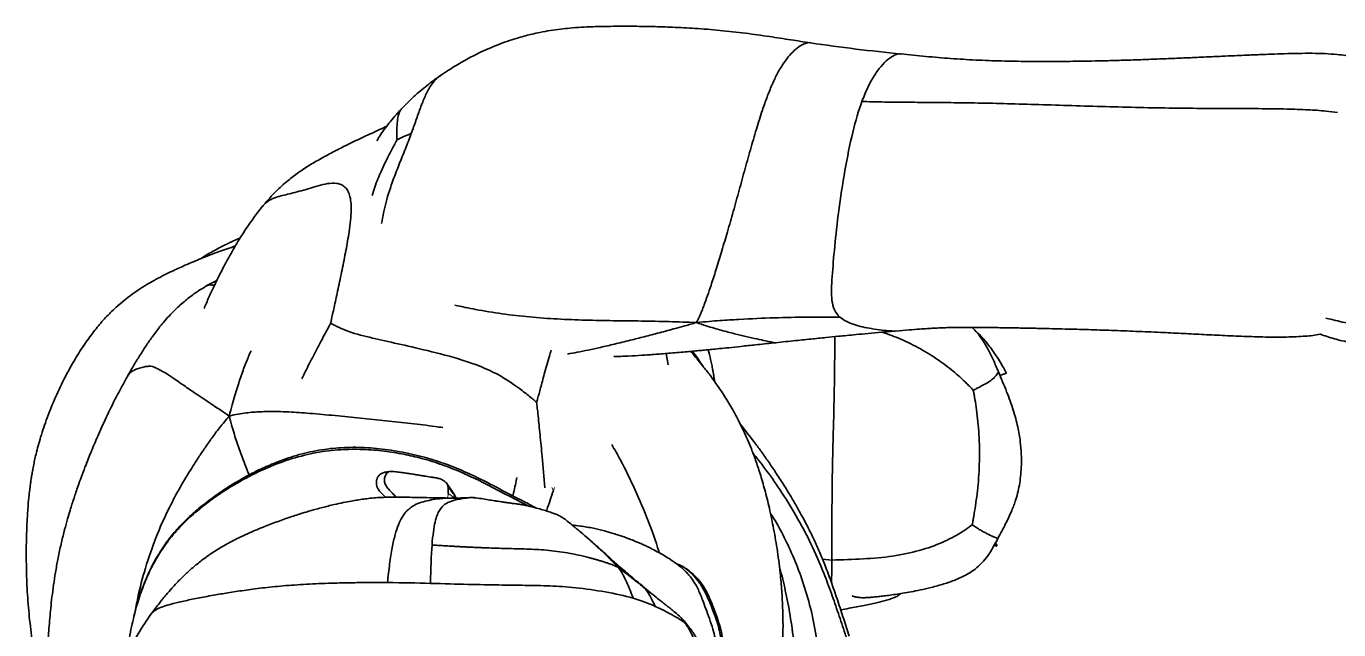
# Model space of a CAD drawing. Header units: millimetres. Extents: x 6622 to 532820, y 3370 to 359312.
# Drawn here: x 467280.7 to 467649, y 315713.3 to 315882.6 of the extents above; entities that cross this region are included whole.
import ezdxf

# ---------------------------------------------------------------- set-up
doc = ezdxf.new("R2010")
doc.units = ezdxf.units.MM

# ---------------------------------------------------------------- blocks, each defined once
blk = doc.blocks.new('A$C7F547E15')
at = {"color": 2, "linetype": 'Continuous', "lineweight": 35}
for p, q in [((9.77, 306.82), (9.79, 306.88)), ((187.12, 282.59), (186.83, 279.27)), ((118.69, 225.12), (114.7, 224.44)), ((196.33, 216.2), (196.8, 216.73)), ((196.15, 215.99), (196.33, 216.2)), ((178.6, 195.93), (178.06, 195.3)), ((178.96, 196.35), (178.46, 195.78)), ((165.2, 156.45), (165.29, 153.79)), ((165.3, 154.92), (165.3, 153.79)), ((165.39, 147.5), (165.38, 148.11)), ((89.07, 66.85), (90.78, 63.56)), ((205.79, 43.96), (205.94, 43.89))]:
    blk.add_line(p, q, dxfattribs=at)
at = {"color": 2, "linetype": 'Continuous', "lineweight": 18}
for p, q in [((194.91, 282.37), (194.26, 282.42)), ((188.79, 229.05), (188.61, 228.43)), ((161.63, 185.22), (162.72, 184.87)), ((162.72, 184.87), (161.72, 184.31)), ((163.94, 149.89), (165.12, 150.67))]:
    blk.add_line(p, q, dxfattribs=at)
at = {"color": 2, "linetype": 'Continuous', "lineweight": 35}
for points, knots in [([(107.92, 453.95), (107.99, 454.1), (108.39, 455.05), (109, 456.89), (109.77, 459.53), (110.46, 462.36), (111.42, 466.95), (112.55, 473.59), (113.84, 482.48), (115.04, 491.99), (116.05, 501.1), (116.74, 509.72), (117.14, 518.12), (117.34, 527.29), (117.33, 538.78), (116.91, 552.33), (115.89, 567.41), (114.25, 581.93), (112.28, 595.48), (110.46, 607.35), (108.97, 617.56), (107.84, 626.21), (106.99, 633.94), (106.41, 640.75), (106.04, 646.16), (105.78, 650.78), (105.57, 655.33), (105.38, 660.78), (105.24, 666.93), (105.16, 673.42), (105.12, 680.3), (105.11, 687.21), (105.02, 694.03), (104.86, 700.36), (104.73, 706.44), (105.18, 712.83), (106.64, 718.24), (108.01, 722.46), (109, 725.35), (109.97, 728.18), (110.78, 730.93), (111.34, 733.46), (111.5, 735.54), (111.39, 737.02), (111.16, 738.41), (110.61, 739.93), (109.74, 741.28), (108.54, 742.51), (107.33, 743.47), (105.83, 744.53), (104.46, 745.42), (103.46, 746.09), (103.27, 746.21)], [0, 0, 0, 0, 0.001551, 0.009958, 0.018781, 0.028168, 0.038136, 0.064167, 0.093564, 0.12518, 0.156676, 0.181636, 0.208063, 0.23742, 0.2699, 0.319141, 0.368792, 0.416538, 0.461145, 0.50203, 0.533497, 0.561838, 0.587145, 0.609469, 0.628689, 0.640132, 0.65474, 0.672988, 0.693287, 0.714593, 0.736231, 0.760139, 0.781819, 0.802185, 0.821801, 0.842718, 0.867473, 0.878238, 0.887463, 0.898683, 0.907979, 0.916333, 0.923711, 0.927475, 0.931334, 0.939813, 0.953256, 0.964869, 0.973324, 0.983963, 0.996901, 1, 1, 1, 1]), ([(95.11, 735.81), (95.63, 735.78), (96.77, 735.72), (98.41, 735.44), (99.9, 734.97), (101.01, 734.3), (101.66, 733.55), (101.97, 732.9), (102.17, 732.24), (102.23, 731.32), (102.01, 729.91), (101.35, 728.16), (100.28, 725.86), (98.84, 722.62), (97.21, 718.19), (96, 713.65), (95.33, 709.65), (95.03, 706.42), (94.98, 702.9), (95.12, 699.02), (95.38, 694.61), (95.73, 689.5), (96.15, 683.39), (96.61, 676.23), (97.22, 667.13), (98.06, 656.15), (99.25, 643.49), (100.85, 629.96), (103.03, 615.9), (105.5, 601.51), (107.9, 587.26), (109.93, 573.24), (111.24, 559.56), (111.92, 546.48), (112.1, 535.08), (111.98, 525.46), (111.72, 517.64), (111.35, 510.69), (110.86, 504.47), (110.24, 498.73), (109.51, 493.22), (108.55, 487.09), (107.37, 480.25), (105.99, 472.83), (104.57, 465.79), (103.37, 460.14), (102.59, 456.97), (102.32, 455.86)], [0, 0, 0, 0, 0.0066999, 0.0149893, 0.0215807, 0.0266128, 0.0305257, 0.0322536, 0.0339306, 0.0373943, 0.0413248, 0.0494745, 0.0601117, 0.0734292, 0.0929207, 0.1150268, 0.1266105, 0.1383931, 0.1509298, 0.1651758, 0.1801658, 0.1979527, 0.2191978, 0.244317, 0.2728187, 0.3140864, 0.3583851, 0.4041693, 0.4543086, 0.5041068, 0.5532091, 0.6012661, 0.6479223, 0.6923861, 0.733624, 0.7630629, 0.7893185, 0.8123502, 0.8329471, 0.8519758, 0.8703, 0.8887818, 0.9144284, 0.9404441, 0.965408, 0.9879149, 1, 1, 1, 1]), ([(11.23, 467.28), (11.07, 466.73), (10.35, 464.31), (9.92, 460.35), (9.55, 455.48), (9.45, 450.94), (9.49, 446.15), (9.61, 441.35), (9.76, 436.99), (9.9, 433.47), (10, 431), (10.08, 429.03), (10.18, 426.73), (10.32, 423.46), (10.52, 418.98), (10.77, 413.55), (11.04, 407.52), (11.31, 401.3), (11.55, 395.29), (11.76, 389.53), (11.93, 384.06), (12.07, 378.78), (12.19, 373.48), (12.29, 367.27), (12.36, 359.82), (12.34, 351.15), (12.2, 342.13), (11.86, 333.1), (11.32, 324.24), (10.59, 315.45), (10, 309.61), (9.7, 306.65)], [0, 0, 0, 0, 0.010609, 0.046863, 0.073362, 0.101682, 0.131793, 0.163363, 0.192454, 0.214615, 0.229673, 0.23919, 0.2515, 0.272678, 0.300429, 0.335147, 0.374222, 0.41293, 0.450979, 0.486, 0.519955, 0.552654, 0.584099, 0.618302, 0.667868, 0.722482, 0.779437, 0.835738, 0.890609, 0.944687, 1, 1, 1, 1]), ([(26.35, 293.1), (26.42, 295.43), (26.55, 300.24), (26.63, 307.73), (26.68, 315.79), (26.76, 324.55), (26.89, 334.06), (27.13, 344.36), (27.45, 355.32), (27.82, 366.8), (28.17, 378.59), (28.49, 390.43), (28.7, 402.05), (28.79, 413.15), (28.83, 423.56), (28.87, 433.13), (28.98, 441.73), (29.23, 449.22), (29.6, 455.2), (30.06, 458.58), (30.24, 459.94)], [0, 0, 0, 0, 0.041765, 0.086204, 0.134075, 0.186136, 0.243143, 0.30456, 0.37061, 0.4397, 0.510224, 0.581996, 0.651886, 0.718502, 0.780961, 0.838442, 0.890168, 0.935465, 0.97392, 1, 1, 1, 1]), ([(106.82, 304.98), (106.68, 306.55), (106.45, 309.36), (106.16, 313.09), (105.97, 315.91), (105.85, 318.02), (105.77, 319.46), (105.72, 320.71), (105.66, 322.17), (105.6, 323.96), (105.56, 326.79), (105.55, 330.31), (105.57, 334.62), (105.62, 339.53), (105.7, 344.78), (105.8, 350.08), (105.93, 356.6), (106.11, 364.09), (106.34, 372.51), (106.61, 380.77), (106.93, 389.23), (107.28, 397.34), (107.65, 405.01), (108.02, 412.21), (108.39, 419.56), (108.72, 427.05), (108.95, 434.55), (109.01, 441.77), (108.69, 448.15), (108.34, 452.16), (107.94, 453.89), (107.92, 453.95)], [0, 0, 0, 0, 0.031469, 0.056328, 0.075778, 0.090428, 0.10181, 0.112549, 0.123051, 0.141472, 0.160982, 0.1833, 0.211864, 0.245436, 0.280276, 0.315314, 0.349904, 0.409012, 0.463207, 0.517185, 0.573265, 0.630767, 0.677914, 0.724991, 0.773147, 0.82296, 0.872917, 0.921081, 0.965073, 0.998804, 1, 1, 1, 1]), ([(179.51, 340.8), (177.8, 341.71), (174.62, 343.42), (170.11, 345.57), (166.27, 346.99), (163.02, 347.89), (160.04, 348.47), (156.94, 348.86), (153.56, 349.06), (149.74, 349.03), (145.32, 348.67), (140.16, 347.78), (134.3, 346.16), (127.87, 343.84), (123.44, 341.97), (121.14, 340.99)], [0, 0, 0, 0, 0.097564, 0.181277, 0.249398, 0.300305, 0.347581, 0.397625, 0.4526, 0.5125, 0.583102, 0.668005, 0.7667, 0.878299, 1, 1, 1, 1]), ([(121.15, 341), (119.77, 340.41), (117.1, 339.27), (113.39, 337.48), (109.85, 335.36), (107.26, 333.46), (105.89, 332.04), (105.56, 331.71)], [0, 0, 0, 0, 0.246484, 0.476181, 0.675152, 0.923473, 1, 1, 1, 1]), ([(121.69, 343.79), (120.78, 343.31), (119.09, 342.42), (116.94, 341.12), (114.97, 339.85), (113.18, 338.6), (111.36, 337.21), (109.5, 335.64), (107.89, 334.18), (106.93, 333.1), (106.62, 332.76)], [0, 0, 0, 0, 0.163574, 0.30487, 0.402126, 0.538574, 0.653847, 0.767627, 0.927675, 1, 1, 1, 1]), ([(121.16, 340.98), (121.16, 340.99), (121.1, 341.04), (121.56, 340.78), (122.33, 340.23), (123.27, 339.43), (124.43, 338.04), (125.29, 336.58), (125.95, 335.32), (126.46, 334.32), (127, 333.27), (127.41, 332.53), (127.62, 332.15)], [0, 0, 0, 0, 0.016576, 0.262339, 0.385292, 0.508158, 0.631039, 0.754016, 0.81551, 0.87711, 0.937993, 1, 1, 1, 1]), ([(121.69, 343.78), (121.67, 343.76), (121.62, 343.72), (121.72, 343.35), (121.94, 342.72), (122.16, 342.14), (122.29, 341.7), (122.35, 341.49)], [0, 0, 0, 0, 0.244329, 0.548406, 0.70107, 0.853812, 1, 1, 1, 1]), ([(174.71, 331.78), (174.89, 332.03), (175.35, 332.65), (176.02, 333.67), (176.71, 334.81), (177.34, 335.96), (178.12, 337.5), (178.81, 338.93), (179.27, 339.94), (179.5, 340.5), (179.58, 340.8), (179.53, 340.8), (179.51, 340.79)], [0, 0, 0, 0, 0.05267, 0.128828, 0.21099, 0.295513, 0.378452, 0.558346, 0.63865, 0.721819, 0.849857, 1, 1, 1, 1]), ([(199.68, 289.73), (199.69, 289.73), (199.74, 289.75), (199.81, 289.95), (199.97, 290.52), (200.15, 291.5), (200.28, 292.58), (200.32, 293.76), (200.28, 294.9), (200.2, 295.99), (200.11, 296.96), (199.98, 298.26), (199.8, 299.88), (199.55, 301.95), (199.24, 304.27), (198.85, 306.86), (198.38, 309.68), (197.77, 312.87), (196.95, 316.6), (195.87, 320.68), (194.47, 324.95), (192.75, 329.03), (190.61, 332.51), (188.16, 335.22), (185.59, 337.3), (182.66, 339.11), (180.58, 340.22), (179.51, 340.8)], [0, 0, 0, 0, 0.00289, 0.010643, 0.021797, 0.057089, 0.099263, 0.138437, 0.171321, 0.189728, 0.20615, 0.22186, 0.250085, 0.282663, 0.319761, 0.359873, 0.404438, 0.45314, 0.510803, 0.582277, 0.649657, 0.720106, 0.788913, 0.839178, 0.889895, 0.942911, 1, 1, 1, 1]), ([(181.07, 339.94), (181.15, 339.99), (181.5, 340.22), (181.91, 340.42), (182.19, 340.43), (182.24, 340.21), (182.16, 339.92), (181.93, 339.61), (181.85, 339.51)], [0, 0, 0, 0, 0.046613, 0.213786, 0.419647, 0.651627, 0.886753, 1, 1, 1, 1]), ([(107.23, 300.35), (108, 302.48), (109.65, 307), (112.95, 313.52), (116.73, 319.69), (120.13, 324.21), (122.83, 327.34), (124.51, 329.13), (125.85, 330.48), (126.81, 331.4), (127.38, 331.94), (127.62, 332.15)], [0, 0, 0, 0, 0.179904, 0.380611, 0.569947, 0.743493, 0.822295, 0.894171, 0.936994, 0.97409, 1, 1, 1, 1]), ([(127.62, 332.15), (127.81, 332.19), (128.54, 332.34), (130.47, 332.69), (134.63, 333.37), (141.87, 334.18), (151.3, 334.43), (160.72, 333.95), (167.96, 332.97), (171.99, 332.28), (173.84, 331.94), (174.52, 331.81), (174.71, 331.78)], [0, 0, 0, 0, 0.25, 0.5, 1, 2, 3, 4, 5, 5.5, 5.75, 6, 6, 6, 6]), ([(174.71, 331.78), (174.81, 331.64), (175.21, 331.14), (176.2, 329.8), (178.17, 326.88), (181.03, 321.5), (183.89, 313.44), (185.9, 304.05), (186.79, 293.58), (187.01, 286.25), (187.12, 282.59)], [0, 0, 0, 0, 0.25, 0.5, 1, 2, 3, 4, 5, 6, 6, 6, 6]), ([(9.72, 306.9), (9.17, 301.58), (8.06, 290.96), (6.56, 280.38), (5.82, 275.09)], [0, 0, 0, 0, 0.500091, 1, 1, 1, 1]), ([(26.35, 293.1), (24.66, 293.77), (21.2, 295.15), (17.13, 297.43), (13.85, 299.84), (11.42, 302.28), (10.01, 304.58), (9.52, 306.06), (9.74, 306.74), (9.77, 306.82)], [0, 0, 0, 0, 0.1470517, 0.2995954, 0.4615123, 0.6305491, 0.8034473, 0.977112, 1, 1, 1, 1]), ([(106.81, 304.97), (106.82, 304.39), (106.84, 303.18), (106.52, 300.13), (106.08, 296.74), (105.45, 293.37), (104.62, 290.39), (103.59, 287.64), (102.46, 286.08), (101.93, 285.36)], [0, 0, 0, 0, 0.149547, 0.316033, 0.496319, 0.634124, 0.767694, 0.891377, 1, 1, 1, 1]), ([(111, 261.99), (110.76, 264.33), (110.3, 268.73), (109.67, 274.88), (109.14, 280.15), (108.72, 284.35), (108.38, 287.91), (108.05, 291.37), (107.67, 295.44), (107.24, 300.13), (106.95, 303.45), (106.8, 305.19)], [0, 0, 0, 0, 0.16429, 0.308213, 0.430507, 0.531436, 0.598683, 0.676031, 0.770572, 0.879803, 1, 1, 1, 1]), ([(204.56, 285.64), (204.38, 286.62), (203.88, 289.36), (203.06, 293.57), (202.13, 297.97), (201.35, 301.18), (200.69, 303.35), (200.18, 304.72), (199.64, 305.7), (199.22, 306.34), (198.94, 306.61), (198.87, 306.68)], [0, 0, 0, 0, 0.133653, 0.373455, 0.575207, 0.738841, 0.821546, 0.889052, 0.942054, 0.984824, 1, 1, 1, 1]), ([(101.93, 285.36), (101.18, 284.52), (99.45, 283.29), (95.09, 282.2), (88.07, 282.62), (77.46, 283.46), (64.86, 284.86), (50.47, 287.03), (36.69, 289.81), (29.5, 291.94), (26.35, 293.1)], [0, 0, 0, 0, 0.5, 1, 2, 3, 4, 5, 6, 7, 7, 7, 7]), ([(213.79, 288.65), (211.81, 288.01), (207.7, 286.67), (201.53, 284.67), (195.49, 282.6), (189.92, 280.55), (185, 278.56), (180.62, 276.61), (176.86, 274.8), (173.75, 273.2), (171.12, 271.79), (168.25, 270.19), (164.7, 268.12), (160.61, 265.6), (156.47, 262.9), (152.56, 260.26), (148.96, 257.71), (144.66, 254.56), (141.66, 252.13), (139.74, 250.57)], [0, 0, 0, 0, 0.075128, 0.155471, 0.233032, 0.304417, 0.368028, 0.422929, 0.476158, 0.517081, 0.547835, 0.583023, 0.634209, 0.694428, 0.754431, 0.810318, 0.862448, 0.911729, 1, 1, 1, 1]), ([(149.51, 254.82), (151.28, 256.22), (155.45, 259.52), (162.78, 264.63), (171.58, 270.13), (181.35, 275.35), (189.38, 278.82), (195.24, 281.08), (198.78, 282.37), (202.32, 283.62), (205.85, 284.83), (209.38, 286.03), (213.07, 287.26), (215.57, 288.12), (216.89, 288.58)], [0, 0, 0, 0, 0.089267, 0.210413, 0.352765, 0.499435, 0.647923, 0.697899, 0.74766, 0.797082, 0.84619, 0.895148, 0.944609, 1, 1, 1, 1]), ([(103.85, 235.05), (103.54, 238.35), (103.15, 243.35), (102.59, 252.23), (101.99, 266.5), (101.88, 277.86), (101.93, 285.36)], [0, 0, 0, 0, 0.25, 0.5, 1, 2, 2, 2, 2]), ([(108.8, 283.62), (110.8, 283.6), (115.22, 283.55), (122.18, 283.48), (129.69, 283.37), (137.31, 283.19), (144.59, 282.99), (151.51, 282.82), (158.06, 282.68), (164.57, 282.61), (170.9, 282.58), (176.87, 282.59), (182.24, 282.6), (185.58, 282.59), (187.12, 282.59)], [0, 0, 0, 0, 0.076837, 0.169948, 0.266763, 0.364093, 0.46137, 0.544774, 0.628265, 0.711767, 0.793528, 0.870713, 0.940475, 1, 1, 1, 1]), ([(187.12, 282.59), (188.21, 282.58), (190.17, 282.56), (192.73, 282.49), (194.34, 282.43), (194.91, 282.38), (194.93, 282.37)], [0, 0, 0, 0, 0.398974, 0.721708, 0.988809, 1, 1, 1, 1]), ([(244.66, 278.68), (240.7, 278.68), (233.02, 278.68), (221.84, 278.17), (211.39, 276.82), (201.71, 274.62), (192.84, 271.81), (184.79, 268.61), (177.52, 265.07), (172.91, 262.51), (170.8, 261.03), (170.77, 261)], [0, 0, 0, 0, 0.153135, 0.296928, 0.432585, 0.560902, 0.681511, 0.793859, 0.898271, 0.998171, 1, 1, 1, 1]), ([(5.8, 275.02), (5.46, 272.75), (4.73, 267.97), (3.55, 260.4), (2.38, 252.07), (1.39, 243.35), (0.73, 234.81), (0.32, 226.96), (0.1, 219.91), (-0.01, 213.35), (-0.01, 206.34), (0.1, 198.76), (0.46, 192.21), (0.98, 187.24), (1.47, 183.74), (2.07, 180.42), (2.7, 177.54), (3.32, 175.03), (4.05, 172.39), (5.02, 169.32), (6.19, 166.09), (7.53, 162.78), (9.08, 159.33), (11.12, 155.28), (13.8, 150.49), (16, 147.16), (17.19, 145.37)], [0, 0, 0, 0, 0.051095, 0.107612, 0.170807, 0.238334, 0.302933, 0.36145, 0.413357, 0.460045, 0.507846, 0.569691, 0.629379, 0.653552, 0.68071, 0.708284, 0.729488, 0.747003, 0.767349, 0.792411, 0.821482, 0.847054, 0.874905, 0.909148, 0.951082, 1, 1, 1, 1]), ([(5.85, 275.09), (5.83, 275.05), (5.61, 274.53), (5.91, 273.31), (6.79, 271.43), (8.41, 269.39), (10.63, 267.3), (13.41, 265.24), (16.72, 263.3), (20.53, 261.5), (24.77, 259.8), (29.92, 257.99), (36.1, 256.06), (43.25, 253.98), (50.71, 251.9), (58.24, 249.83), (65.65, 247.77), (72.74, 245.74), (79.34, 243.79), (85.32, 241.94), (90.33, 240.34), (94.46, 238.94), (97.23, 237.92), (99.25, 237.14), (100.6, 236.62), (101.76, 236.13), (102.83, 235.63), (103.49, 235.26), (103.85, 235.05)], [0, 0, 0, 0, 0.004264, 0.051163, 0.099454, 0.148269, 0.196644, 0.243608, 0.288354, 0.331229, 0.373139, 0.414851, 0.471152, 0.528641, 0.586084, 0.642041, 0.695314, 0.745476, 0.792526, 0.836029, 0.875306, 0.90278, 0.930354, 0.944665, 0.95943, 0.970322, 0.983418, 1, 1, 1, 1]), ([(216.04, 269.24), (212.85, 268.84), (206.71, 268.05), (198, 266.33), (192.36, 265.03), (189.7, 264.18), (189.6, 264.15)], [0, 0, 0, 0, 0.35669, 0.68776, 0.987748, 1, 1, 1, 1]), ([(235.78, 264.4), (233.99, 264.48), (230.38, 264.64), (225.31, 264.93), (221.18, 265.14), (218.31, 265.25), (216.56, 265.31), (215.21, 265.35), (213.56, 265.39), (211.14, 265.42), (207.74, 265.41), (203.48, 265.3), (198.32, 265.03), (191.75, 264.48), (184.25, 263.55), (176.38, 262.21), (169.16, 260.72), (162.7, 259.12), (157.1, 257.49), (152.33, 255.9), (148.35, 254.41), (144.92, 252.99), (141.69, 251.55), (138.2, 249.85), (134.16, 247.67), (129.87, 245.08), (125.7, 242.28), (122.01, 239.59), (118.79, 237.07), (116.16, 234.91), (114.62, 233.58), (113.97, 233.02)], [0, 0, 0, 0, 0.040923, 0.082886, 0.116292, 0.135599, 0.148525, 0.156478, 0.166505, 0.186083, 0.211969, 0.244373, 0.283612, 0.330143, 0.395281, 0.456507, 0.513077, 0.564197, 0.609078, 0.647173, 0.679623, 0.707015, 0.733121, 0.761941, 0.798087, 0.841881, 0.881215, 0.918221, 0.950927, 0.979206, 1, 1, 1, 1]), ([(103.85, 235.05), (104.25, 236.21), (104.98, 238.38), (105.82, 241.23), (106.56, 243.77), (107.2, 246.14), (107.77, 248.36), (108.28, 250.44), (108.93, 253.18), (109.61, 256.26), (110.25, 259.26), (110.65, 261.15), (110.87, 262.06), (110.98, 262.34), (110.99, 262.05), (110.99, 261.94)], [0, 0, 0, 0, 0.074812, 0.140061, 0.20356, 0.266226, 0.328144, 0.389196, 0.449015, 0.581558, 0.701253, 0.80866, 0.882481, 0.951823, 1, 1, 1, 1]), ([(115.8, 206.04), (115.73, 207.74), (115.61, 211.01), (115.33, 215.95), (114.99, 220.89), (114.57, 226.22), (114.18, 230.71), (113.87, 234.16), (113.66, 236.37), (113.46, 238.41), (113.25, 240.58), (112.98, 243.23), (112.63, 246.65), (112.18, 250.93), (111.62, 256.14), (111.22, 259.94), (111, 262)], [0, 0, 0, 0, 0.0927741, 0.1785791, 0.2662601, 0.3605866, 0.4626337, 0.5054453, 0.5447588, 0.5801247, 0.6143268, 0.6609907, 0.7213719, 0.7972714, 0.8898112, 1, 1, 1, 1]), ([(189.12, 229.74), (189.39, 230.2), (190.02, 231.29), (191.61, 233.2), (193.99, 235.44), (197.58, 237.76), (201.85, 239.73), (206.31, 241.4), (210.05, 242.7), (213.32, 243.49), (216.36, 243.87), (219.56, 244.03), (222.89, 244.16), (226.09, 244.45), (228.72, 244.95), (230.5, 245.18), (231.53, 245.15), (231.89, 245.05), (232.03, 245.01)], [0, 0, 0, 0, 0.034362, 0.081387, 0.155114, 0.234659, 0.341944, 0.440229, 0.523281, 0.581249, 0.64146, 0.705766, 0.771565, 0.83822, 0.905368, 0.963385, 0.985564, 1, 1, 1, 1]), ([(232.18, 245.04), (231.97, 245.13), (231.37, 245.39), (230.37, 245.41), (228.94, 245.33), (227.31, 245.1), (225.5, 244.88), (223.82, 244.76), (222.25, 244.68), (220.24, 244.61), (217.49, 244.51), (214.06, 244.2), (210.6, 243.41), (207.1, 242.24), (203.37, 240.9), (199.72, 239.42), (196.3, 237.6), (193.68, 235.62), (191.69, 233.54), (190.24, 231.71), (189.5, 230.42), (189.16, 229.82)], [0, 0, 0, 0, 0.015437, 0.045212, 0.079012, 0.123586, 0.162208, 0.201183, 0.228902, 0.258, 0.32356, 0.39535, 0.466542, 0.539627, 0.621834, 0.710907, 0.782978, 0.858591, 0.909747, 0.958402, 1, 1, 1, 1]), ([(124.58, 241.43), (124.22, 241.38), (123.53, 241.28), (122.15, 241.06), (120.59, 240.8), (118.84, 240.47), (116.32, 239.94), (114.53, 239.46), (113.39, 239.16)], [0, 0, 0, 0, 0.198949, 0.376796, 0.531918, 0.667305, 0.78866, 1, 1, 1, 1]), ([(226.93, 242.74), (225.33, 242.65), (222.35, 242.47), (218.18, 242.17), (214.56, 241.65), (211.08, 240.76), (207.66, 239.61), (204.23, 238.36), (201.41, 237.34), (199.1, 236.43), (197.15, 235.54), (195.36, 234.59), (193.75, 233.56), (192.33, 232.42), (190.54, 230.73), (188.73, 228.57), (187.01, 226.11), (185.67, 223.96), (184.42, 221.77), (183.14, 219.37), (181.79, 216.57), (180.61, 213.84), (179.7, 211.54), (179.04, 209.74), (178.39, 207.87), (177.66, 205.58), (176.78, 202.52), (175.89, 198.67), (175.24, 194.87), (174.95, 192.41), (174.83, 191.45)], [0, 0, 0, 0, 0.05665, 0.105369, 0.148433, 0.187959, 0.237608, 0.284849, 0.32842, 0.357431, 0.383626, 0.407331, 0.42919, 0.450315, 0.472259, 0.521407, 0.557475, 0.588894, 0.615706, 0.648763, 0.689847, 0.73026, 0.755849, 0.778047, 0.798368, 0.826367, 0.863826, 0.9101, 0.965028, 1, 1, 1, 1]), ([(280.78, 232), (279.82, 232.76), (277.99, 234.2), (275.15, 235.84), (272.79, 237), (270.9, 237.8), (269.21, 238.44), (267.31, 239.09), (264.51, 239.91), (260.71, 240.79), (255.92, 241.57), (250.78, 242.05), (245.45, 242.21), (240.08, 242), (234.95, 241.46), (230.31, 240.67), (226.88, 239.87), (224.47, 239.19), (222.85, 238.68), (221.13, 238.09), (218.78, 237.18), (215.65, 235.75), (211.93, 233.61), (209.64, 231.72), (208.46, 230.74)], [0, 0, 0, 0, 0.050927, 0.096444, 0.132762, 0.157292, 0.179348, 0.205844, 0.237378, 0.294404, 0.357584, 0.422031, 0.487325, 0.55345, 0.619162, 0.678703, 0.731176, 0.754716, 0.776455, 0.798081, 0.82719, 0.87732, 0.936678, 1, 1, 1, 1]), ([(209.31, 231.09), (209.52, 231.25), (210.31, 231.83), (212.59, 233.21), (218.04, 235.71), (228.93, 238.43), (244.47, 239.85), (260.06, 238.97), (271.03, 236.63), (276.57, 234.33), (278.89, 233.02), (279.7, 232.48), (279.92, 232.32)], [0, 0, 0, 0, 0.25, 0.5, 1, 2, 3, 4, 5, 5.5, 5.75, 6, 6, 6, 6]), ([(97.77, 150.36), (98.29, 152.76), (99.43, 158.11), (100.85, 166.91), (101.95, 176.52), (102.66, 186.29), (103.04, 196.09), (103.21, 205.92), (103.29, 215.73), (103.5, 225.5), (103.74, 231.87), (103.85, 235.05)], [0, 0, 0, 0, 0.091735, 0.205241, 0.318759, 0.432297, 0.545844, 0.659392, 0.772941, 0.886443, 1, 1, 1, 1]), ([(114.88, 189.82), (114.69, 190.96), (114.28, 193.38), (113.48, 197.22), (112.51, 201.55), (111.37, 206.46), (110.34, 210.77), (109.46, 214.28), (108.82, 216.79), (108.14, 219.41), (107.43, 222.11), (106.69, 224.89), (105.89, 227.85), (104.95, 231.24), (104.24, 233.7), (103.85, 235.05)], [0, 0, 0, 0, 0.078353, 0.165499, 0.263859, 0.375325, 0.500791, 0.553965, 0.60936, 0.666851, 0.725806, 0.78549, 0.846673, 0.91564, 1, 1, 1, 1]), ([(119.12, 237.3), (118.45, 236.86), (116.88, 235.82), (115.15, 234.61), (114.12, 233.84), (113.91, 233.68)], [0, 0, 0, 0, 0.374681, 0.873916, 1, 1, 1, 1]), ([(208.46, 230.74), (207.73, 230.01), (206.4, 228.7), (204.83, 226.81), (203.65, 225.34), (202.63, 224.04), (201.53, 222.63), (200.12, 220.87), (198.35, 218.68), (197.02, 217.07), (196.29, 216.19)], [0, 0, 0, 0, 0.16625, 0.300037, 0.398502, 0.471273, 0.564489, 0.682889, 0.826858, 1, 1, 1, 1]), ([(209.31, 231.09), (209.18, 230.95), (208.72, 230.4), (207.65, 228.91), (205.82, 225.69), (204.35, 222.79), (203.35, 220.56)], [29, 29, 29, 29, 29.25, 29.5, 30, 31, 31, 31, 31]), ([(208.48, 230.7), (208.56, 230.78), (208.76, 230.99), (209.11, 231.06), (209.31, 231.09)], [0, 0, 0, 0, 0.426613, 1, 1, 1, 1]), ([(189.16, 229.82), (189.04, 229.58), (188.81, 229.12), (188.63, 228.66), (188.54, 228.43)], [0, 0, 0, 0, 0.512441, 1, 1, 1, 1]), ([(188.79, 229.05), (188.87, 229.26), (188.97, 229.49), (189.11, 229.72), (189.12, 229.74)], [0, 0, 0, 0, 0.883374, 1, 1, 1, 1]), ([(184.54, 221.96), (184.37, 221.91), (180.58, 220.88), (173.24, 218.13), (162.5, 213.64), (153.61, 209.33), (148.39, 206.37), (146.65, 205.39)], [0, 0, 0, 0, 0.012993, 0.28737, 0.568581, 0.856469, 1, 1, 1, 1]), ([(196.8, 216.73), (195.88, 215.58), (194.44, 213.76), (192.13, 210.81), (190.72, 209.02), (189.73, 207.75)], [0, 0, 0, 0, 0.5, 0.75, 1, 1, 1, 1]), ([(196.8, 216.73), (197.41, 217.3), (198.73, 218.24), (201.18, 219.56), (202.6, 220.23), (203.35, 220.56)], [2, 2, 2, 2, 2.5, 2.75, 3, 3, 3, 3]), ([(196.2, 216.08), (195.68, 215.46), (194.61, 214.18), (192.92, 212.19), (191.07, 210.01), (189.86, 208.62), (189.21, 207.89)], [0, 0, 0, 0, 0.217432, 0.451619, 0.710409, 1, 1, 1, 1]), ([(200.48, 212.85), (198.52, 212.15), (195.75, 211.04), (192.35, 209.36), (190.68, 208.41), (189.73, 207.75)], [0, 0, 0, 0, 0.5, 0.75, 1, 1, 1, 1]), ([(189.73, 207.75), (188.89, 206.92), (187.32, 205.37), (185.28, 203.27), (183.51, 201.4), (181.91, 199.67), (180.46, 198.06), (179.35, 196.81), (178.77, 196.13), (178.6, 195.93)], [0, 0, 0, 0, 0.194413, 0.359393, 0.515397, 0.664699, 0.807295, 0.942764, 1, 1, 1, 1]), ([(189.21, 207.89), (188.58, 207.17), (187.24, 205.65), (185.32, 203.54), (183.12, 201.09), (181.12, 198.84), (179.83, 197.35), (179.37, 196.82)], [0, 0, 0, 0, 0.172487, 0.363751, 0.558013, 0.840248, 1, 1, 1, 1]), ([(189.73, 207.75), (189.65, 207.57), (189.48, 207.22), (189.24, 206.69), (189.01, 206.15), (188.8, 205.61), (188.59, 205.07), (188.4, 204.53), (188.21, 203.99), (188.03, 203.44), (187.85, 202.89), (187.67, 202.33), (187.5, 201.76), (187.33, 201.19), (187.16, 200.63), (186.99, 200.06), (186.83, 199.5), (186.68, 198.94), (186.52, 198.38), (186.37, 197.81), (185.96, 196.22), (185.33, 193.59), (184.61, 189.88), (184.03, 186.16), (183.63, 182.51), (183.39, 178.94), (183.25, 175.46), (183.16, 171.96), (183.06, 168.46), (182.96, 164.94), (182.87, 162.07), (182.78, 159.84), (182.72, 158.26), (182.65, 156.68), (182.57, 155.09), (182.49, 153.5), (182.4, 151.91), (182.31, 150.31), (182.22, 148.71), (182.13, 147.11), (182.03, 145.51), (181.95, 143.91), (181.89, 142.85), (181.86, 142.31)], [0, 0, 0, 0, 0.009014, 0.017986, 0.026887, 0.035709, 0.044462, 0.053171, 0.061873, 0.070615, 0.079448, 0.088393, 0.097403, 0.106419, 0.115392, 0.124315, 0.133197, 0.142046, 0.15087, 0.159679, 0.168491, 0.225631, 0.28284, 0.339967, 0.397145, 0.45019, 0.50314, 0.556101, 0.609182, 0.662198, 0.715181, 0.738874, 0.762564, 0.786267, 0.810001, 0.833779, 0.857595, 0.881419, 0.905224, 0.928994, 0.952715, 0.976383, 1, 1, 1, 1]), ([(189.24, 207.87), (189.24, 207.88), (189.24, 207.92), (189.41, 207.88), (189.62, 207.8), (189.73, 207.75)], [0, 0, 0, 0, 0.168016, 0.524232, 1, 1, 1, 1]), ([(178.46, 195.78), (177.81, 195.02), (176.5, 193.47), (174.84, 191.45), (173.39, 189.71), (172.3, 188.26), (171.56, 186.98), (170.97, 185.64), (170.44, 184.18), (169.89, 182.48), (169.32, 180.53), (168.83, 178.76), (168.4, 177.12), (168.04, 175.6), (167.74, 174.09), (167.51, 172.56), (167.29, 170.96), (167.1, 169.56), (166.93, 168.29), (166.74, 166.97), (166.51, 165.38), (166.22, 163.53), (165.88, 161.41), (165.43, 158.98), (165.28, 157.19), (165.2, 156.27)], [0, 0, 0, 0, 0.050237, 0.101949, 0.150308, 0.200001, 0.242003, 0.282614, 0.3322, 0.395644, 0.47105, 0.554612, 0.616154, 0.668298, 0.711802, 0.748525, 0.780096, 0.806851, 0.829358, 0.848537, 0.872858, 0.897688, 0.928179, 0.962965, 1, 1, 1, 1]), ([(169.89, 182.43), (169.79, 182.47), (167.33, 183.36), (164.98, 184.13), (162.72, 184.87)], [0, 0, 0, 0, 0.042353, 1, 1, 1, 1]), ([(131.86, 179.01), (131.43, 179.12), (130.41, 179.4), (128.68, 179.87), (126.61, 180.42), (124.34, 181.03), (120.61, 182.05), (116.92, 183.05), (114.19, 183.91), (113.49, 184.14)], [0, 0, 0, 0, 0.066157, 0.161566, 0.273244, 0.396298, 0.527808, 0.879927, 1, 1, 1, 1]), ([(131.86, 179.01), (132.51, 179.08), (134.08, 179.25), (136.72, 179.53), (139.87, 179.86), (143.32, 180.21), (146.99, 180.58), (153.17, 181.18), (158.11, 181.57), (161.77, 181.86)], [0, 0, 0, 0, 0.065237, 0.157894, 0.264484, 0.380412, 0.503577, 0.632399, 1, 1, 1, 1]), ([(104.1, 106.78), (104.19, 106.96), (104.53, 107.63), (105.44, 109.38), (107.24, 113.19), (109.08, 120.43), (110.97, 128.93), (113.2, 138.81), (116.39, 151.66), (120.91, 164.26), (126.1, 171.89), (129.39, 176.1), (131.03, 178.06), (131.68, 178.81), (131.86, 179.01)], [0, 0, 0, 0, 0.25, 0.5, 1, 2, 3, 4, 5, 6, 7, 7.5, 7.75, 8, 8, 8, 8]), ([(168.88, 178.92), (168.88, 178.91), (168.56, 178.33), (167.76, 176.8), (166.38, 174.11), (164.68, 170.77), (162.79, 167.18), (160.82, 163.44), (158.83, 159.55), (156.48, 154.64), (153.88, 148.52), (151.36, 141.04), (149.42, 133.1), (148.07, 124.93), (147.47, 116.7), (147.71, 108.55), (148.84, 100.58), (150.54, 94.15), (152.21, 89.35), (153.43, 86.24), (154.5, 83.79), (155.45, 81.75), (156.47, 79.65), (157.83, 77.05), (159.84, 73.49), (162.54, 69.17), (165.87, 64.44), (169.45, 59.91), (173.23, 55.73), (177.6, 51.64), (182.74, 47.74), (188.77, 44.17), (195.42, 41.19), (201.48, 39.07), (205.39, 38.16), (206.79, 37.84)], [0, 0, 0, 0, 0.000199, 0.012416, 0.032498, 0.056846, 0.082842, 0.109256, 0.136394, 0.164633, 0.209895, 0.256458, 0.303643, 0.351368, 0.398083, 0.44352, 0.48858, 0.533169, 0.555101, 0.574328, 0.589465, 0.600342, 0.612467, 0.629007, 0.650207, 0.681892, 0.715935, 0.748967, 0.781121, 0.812721, 0.851974, 0.89158, 0.932272, 0.97578, 1, 1, 1, 1]), ([(168.19, 176.21), (167.88, 175.59), (166.65, 173.2), (164.56, 169.04), (161.76, 163.77), (158.98, 158.3), (156.24, 152.42), (153.61, 145.86), (151.51, 139.13), (149.93, 132.28), (148.82, 125.43), (148.21, 117.98), (148.31, 110.03), (149.31, 101.68), (151.43, 93.09), (154.64, 84.44), (158.84, 75.88), (163.93, 67.6), (169.16, 60.61), (174.37, 54.88), (179.49, 50.31), (184.89, 46.54), (190.48, 43.47), (196.17, 40.98), (202.56, 38.81), (209.7, 37.03), (215.99, 35.83), (219.92, 35.35), (221.2, 35.2)], [0, 0, 0, 0, 0.012197, 0.047739, 0.083009, 0.11876, 0.155836, 0.195121, 0.237551, 0.272128, 0.309515, 0.349417, 0.391511, 0.435753, 0.482395, 0.531428, 0.582391, 0.634681, 0.687656, 0.723427, 0.7602, 0.798816, 0.829632, 0.8626, 0.898273, 0.937222, 0.979577, 1, 1, 1, 1]), ([(164.61, 170.66), (164.48, 170.69), (163.42, 170.95), (161.41, 171.39), (159.38, 171.84), (158.29, 172.05), (158.15, 172.08)], [0, 0, 0, 0, 0.059641, 0.488411, 0.934112, 1, 1, 1, 1]), ([(165.23, 156.77), (165.22, 156.9), (165.21, 157.12), (165.28, 157.27), (165.31, 157.32)], [0, 0, 0, 0, 0.633278, 1, 1, 1, 1]), ([(165.3, 154.92), (165.25, 155.35), (165.18, 155.87), (165.21, 156.33), (165.21, 156.42)], [0, 0, 0, 0, 0.811505, 1, 1, 1, 1]), ([(165.29, 153.79), (165.33, 152.87), (165.4, 150.96), (165.39, 148.81), (165.39, 147.71)], [0, 0, 0, 0, 0.483682, 1, 1, 1, 1]), ([(181.86, 142.31), (178.26, 142.58), (173.13, 143.32), (169.4, 144.89), (167.41, 146.72), (166.4, 149.03), (165.78, 151.52), (165.46, 153.53), (165.35, 154.47), (165.3, 154.92)], [0, 0, 0, 0, 1, 2, 3, 4, 5, 5.5, 6, 6, 6, 6]), ([(160.27, 147.5), (160.04, 147.28), (159.61, 146.88), (159, 146.03), (158.54, 144.95), (158.28, 143.59), (158.04, 142.03), (157.77, 140.37), (157.52, 138.82), (157.31, 137.53), (157.1, 136.17), (156.86, 134.65), (156.62, 133.03), (156.4, 131.61), (156.24, 130.38), (156.13, 129.37), (156.07, 128.31), (156.09, 127.73), (156.1, 127.41)], [0, 0, 0, 0, 0.056135, 0.101187, 0.170193, 0.22511, 0.273719, 0.355498, 0.415442, 0.453719, 0.510199, 0.587187, 0.65934, 0.743446, 0.791613, 0.84713, 0.914433, 1, 1, 1, 1]), ([(165.14, 150.68), (164.29, 150.18), (162.71, 149.25), (161.04, 148.05), (160.27, 147.5)], [0, 0, 0, 0, 0.535458, 1, 1, 1, 1]), ([(161.57, 147.92), (161.37, 147.89), (160.99, 147.83), (160.55, 147.7), (160.37, 147.55), (160.3, 147.5)], [0, 0, 0, 0, 0.398727, 0.769496, 1, 1, 1, 1]), ([(165.37, 148.14), (165.35, 146.67), (165.31, 143.74), (165.22, 139.48), (165.13, 135.6), (165.08, 132.36), (165.05, 129.78), (165.06, 127.74), (165.11, 125.62), (165.22, 123.18), (165.45, 120.64), (165.73, 118.29), (166.07, 116.09), (166.48, 113.72), (166.96, 111.23), (167.56, 108.41), (168.14, 105.97), (168.68, 103.85), (169.37, 101.28), (170.21, 98.39), (171.09, 95.55), (171.87, 93.16), (172.63, 90.93), (173.73, 87.83), (175.14, 84.08), (176.75, 80.14), (178.24, 76.78), (179.94, 73.24), (181.95, 69.46), (184.23, 65.73), (186.64, 62.27), (189.07, 59.17), (191.57, 56.35), (193.63, 54.23), (195.4, 52.52), (197.14, 50.9), (199.44, 48.89), (202.37, 46.48), (204.59, 44.84), (205.8, 43.94)], [0, 0, 0, 0, 0.036732, 0.073058, 0.105139, 0.13144, 0.152251, 0.169162, 0.183649, 0.205525, 0.228204, 0.247593, 0.269095, 0.290206, 0.321902, 0.353857, 0.372934, 0.389797, 0.409535, 0.438681, 0.463343, 0.482211, 0.500507, 0.521321, 0.563254, 0.599327, 0.627066, 0.655742, 0.698162, 0.735685, 0.767458, 0.805332, 0.839899, 0.868185, 0.883001, 0.902685, 0.928577, 0.96096, 1, 1, 1, 1]), ([(195, 126.68), (192.78, 126.93), (188.44, 127.4), (182.82, 128.28), (178.21, 129.3), (174.68, 130.47), (172.06, 131.76), (170.18, 133.14), (168.82, 134.61), (167.65, 136.4), (166.77, 138.59), (166.17, 141.27), (165.75, 143.66), (165.51, 145.6), (165.4, 146.7), (165.39, 147.34), (165.39, 147.5)], [0, 0, 0, 0, 0.095264, 0.185976, 0.26891, 0.344436, 0.414727, 0.481658, 0.546717, 0.610894, 0.706006, 0.801073, 0.896501, 0.941045, 0.984755, 1, 1, 1, 1]), ([(17.15, 145.43), (18.17, 143.99), (20.35, 140.94), (24.16, 136.34), (27.12, 133.38), (28.66, 131.83)], [0, 0, 0, 0, 0.298506, 0.633249, 1, 1, 1, 1]), ([(37.61, 135.05), (36.07, 135.6), (32.96, 136.71), (28.52, 138.24), (24.43, 139.87), (21.32, 141.49), (19.14, 143.1), (17.89, 144.35), (17.38, 145.16), (17.2, 145.43)], [0, 0, 0, 0, 0.161255, 0.324513, 0.492705, 0.669987, 0.796572, 0.931904, 1, 1, 1, 1]), ([(140.68, 146.1), (140.55, 145.2), (140.03, 141.62), (139.22, 134.95), (138.25, 126.21), (137.34, 117.29), (136.48, 108.31), (135.67, 99.88), (135.14, 91.95), (134.99, 86.2), (135.11, 82.1), (135.25, 79.63), (135.51, 77.05), (135.9, 74.2), (136.36, 72.25), (136.62, 71.18)], [0, 0, 0, 0, 0.038765, 0.15485, 0.270429, 0.385325, 0.49973, 0.614584, 0.712848, 0.814023, 0.846974, 0.880796, 0.916061, 0.954153, 1, 1, 1, 1]), ([(39.8, 130.04), (39.72, 130.2), (39.42, 130.78), (38.68, 132.35), (38.04, 133.88), (37.61, 135.05)], [0, 0, 0, 0, 0.25, 0.5, 1, 1, 1, 1]), ([(69.1, 124.6), (66.61, 125.08), (61.38, 126.08), (54.5, 128.4), (48.32, 130.79), (42.93, 133.01), (39.39, 134.37), (37.61, 135.05)], [0, 0, 0, 0, 0.224984, 0.471808, 0.645116, 0.821838, 1, 1, 1, 1]), ([(28.44, 132.05), (30.09, 130.56), (33.15, 127.77), (37.14, 124.79), (39.5, 123.38), (40.21, 122.95)], [0, 0, 0, 0, 0.446926, 0.832991, 1, 1, 1, 1]), ([(39.8, 130.04), (39.53, 130.03), (38.88, 130.01), (37.33, 129.98), (35.09, 130), (32.46, 130.21), (30.44, 130.71), (29.23, 131.29), (28.84, 131.71), (28.7, 131.86)], [0, 0, 0, 0, 0.047696, 0.116725, 0.28698, 0.489771, 0.725155, 0.904218, 1, 1, 1, 1]), ([(59.29, 121.34), (58.32, 121.62), (55.36, 122.49), (51.8, 124.04), (48.5, 125.55), (46.42, 126.56), (44.43, 127.56), (42.6, 128.51), (41.07, 129.34), (40.16, 129.84), (39.8, 130.04)], [0, 0, 0, 0, 0.142125, 0.431481, 0.542862, 0.651115, 0.755195, 0.854151, 0.94139, 1, 1, 1, 1]), ([(156.11, 127.37), (156.11, 127.34), (156.1, 127.2), (156.23, 126.92), (156.51, 126.57), (157.09, 126.12), (157.85, 125.79), (158.73, 125.63), (159.46, 125.62), (160.2, 125.76), (161.25, 126.18), (162.38, 127.15), (163.62, 128.36), (164.49, 129.24), (165.04, 129.47), (165.06, 129.48)], [0, 0, 0, 0, 0.008982, 0.050219, 0.095129, 0.144317, 0.252082, 0.309605, 0.369162, 0.431641, 0.499038, 0.655634, 0.829834, 0.99291, 1, 1, 1, 1]), ([(34.96, 126.55), (35.37, 125.68), (36.41, 123.55), (37.99, 120.04), (39.62, 116.53), (41.08, 113.49), (42.36, 110.92), (43.59, 108.54), (44.8, 106.25), (46.03, 103.96), (47.24, 101.81), (48.54, 99.6), (49.93, 97.4), (51.27, 95.43), (52.58, 93.65), (54.16, 91.66), (55.9, 89.65), (57.96, 87.49), (60.34, 85.2), (62.2, 83.64), (63.21, 82.78)], [0, 0, 0, 0, 0.0499135, 0.1231231, 0.1995079, 0.2573976, 0.3131344, 0.3653234, 0.4183503, 0.4774751, 0.5389992, 0.5911127, 0.6407238, 0.6846711, 0.7287979, 0.7709575, 0.8253516, 0.8726187, 0.9302408, 1, 1, 1, 1]), ([(156.1, 127.41), (156.16, 126.84), (156.28, 125.77), (156.7, 124.7), (157.15, 124.02), (157.7, 123.47), (158.57, 122.99), (159.56, 122.76), (160.6, 122.8), (161.58, 123.1), (162.27, 123.45), (162.94, 123.94), (163.72, 124.62), (164.43, 125.38), (164.97, 125.89), (165.11, 126.03)], [0, 0, 0, 0, 0.166074, 0.316993, 0.430827, 0.497321, 0.573226, 0.640472, 0.724165, 0.774574, 0.830887, 0.860726, 0.893676, 0.97286, 1, 1, 1, 1]), ([(195, 126.68), (195, 124.65), (194.98, 120.51), (195.04, 114.37), (195.2, 107.21), (195.5, 99.33), (196.04, 91.09), (196.77, 83.68), (197.61, 77.14), (198.48, 71.4), (199.39, 65.87), (200.35, 60.63), (201.37, 55.73), (202.3, 51.73), (203.18, 48.64), (204.01, 46.37), (204.88, 44.85), (205.5, 44.08), (205.78, 43.97), (205.79, 43.96)], [0, 0, 0, 0, 0.045514, 0.092728, 0.140973, 0.213605, 0.284211, 0.351442, 0.415361, 0.475907, 0.533051, 0.605925, 0.678192, 0.752563, 0.810302, 0.87014, 0.93245, 0.995938, 1, 1, 1, 1]), ([(63.32, 82.7), (62.91, 83.05), (62.13, 83.72), (61.2, 84.9), (60.52, 86.13), (60.02, 87.39), (59.55, 88.96), (59.05, 90.9), (58.44, 93.47), (57.72, 96.28), (56.88, 99.28), (55.9, 102.39), (55.05, 105.71), (54.9, 108.44), (55.41, 110.38), (56.19, 111.66), (57.45, 112.71), (59.23, 113.48), (61.6, 113.92), (64.59, 113.99), (68.13, 113.74), (72.83, 113.14), (78.62, 112.13), (85.31, 110.79), (90.82, 109.63), (94.98, 108.74), (97.75, 108.14), (100.26, 107.6), (102.35, 107.15), (103.59, 106.89), (104.1, 106.78)], [0, 0, 0, 0, 0.04553, 0.086323, 0.121679, 0.152989, 0.181594, 0.226095, 0.268813, 0.312167, 0.346687, 0.384024, 0.423145, 0.462317, 0.482075, 0.502494, 0.524376, 0.548755, 0.576763, 0.609448, 0.646745, 0.687704, 0.753232, 0.820394, 0.88514, 0.913733, 0.940509, 0.964795, 0.985515, 1, 1, 1, 1]), ([(123.54, 96.67), (121.78, 97.53), (119.07, 98.85), (115.5, 100.7), (112.78, 102.12), (110.19, 103.5), (107.8, 104.77), (105.8, 105.86), (104.6, 106.51), (104.1, 106.78)], [0, 0, 0, 0, 0.262115, 0.406924, 0.548228, 0.683825, 0.810173, 0.921038, 1, 1, 1, 1]), ([(63.21, 82.79), (65.24, 81.22), (69.22, 78.15), (75.27, 74.31), (80.82, 71.09), (85.88, 68.4), (90.37, 66.18), (93.84, 64.57), (96.48, 63.41), (97.97, 62.76), (98.77, 62.43), (98.91, 62.37)], [0, 0, 0, 0, 0.179759, 0.350946, 0.506547, 0.647713, 0.772873, 0.878407, 0.935826, 0.989092, 1, 1, 1, 1]), ([(113.82, 78.86), (114.09, 78.72), (115.04, 78.25), (116.75, 77.54), (118.96, 76.65), (121.32, 75.78), (123.85, 74.92), (126.55, 74.04), (129.49, 73.15), (132.84, 72.17), (135.28, 71.53), (136.62, 71.18)], [0, 0, 0, 0, 0.0393617, 0.1354636, 0.2368898, 0.3437051, 0.4559708, 0.5740199, 0.6992734, 0.8361486, 1, 1, 1, 1]), ([(74.16, 75.09), (74.18, 75.04), (74.52, 74.21), (75.04, 73.09), (75.75, 71.57), (76.45, 70.11), (77.44, 68.14), (78.96, 65.31), (80.32, 62.88), (81.35, 61.36), (81.51, 61.11)], [0, 0, 0, 0, 0.010533, 0.168927, 0.2334, 0.334858, 0.475506, 0.653343, 0.943682, 1, 1, 1, 1]), ([(157.27, 78.16), (156.81, 77.96), (155.53, 77.43), (153.43, 76.6), (150.95, 75.65), (148.4, 74.73), (145.76, 73.83), (142.99, 72.94), (139.91, 72.03), (137.78, 71.48), (136.62, 71.18)], [0, 0, 0, 0, 0.063424, 0.177197, 0.294756, 0.416585, 0.543467, 0.677417, 0.823771, 1, 1, 1, 1]), ([(77, 73.35), (77.65, 71.45), (79.03, 67.41), (81.27, 61.63), (83.52, 56.25), (85.55, 51.75), (87.37, 48.02), (89.01, 44.95), (91.23, 41.1), (94.38, 36.33), (98.48, 31.39), (102.59, 27.32), (106.64, 23.89), (111.36, 20.45), (116.86, 16.95), (123.12, 13.49), (129.99, 10.21), (137.01, 7.34), (143.73, 5.06), (148.72, 3.71), (152.1, 2.93), (154.09, 2.52), (155.95, 2.17), (157.62, 1.89), (159.14, 1.65), (160.71, 1.43), (162.71, 1.17), (165.61, 0.85), (169.65, 0.5), (174.93, 0.19), (181.38, -0.01), (188.89, -0.01), (197.2, 0.25), (205.96, 0.88), (211.8, 1.62), (214.74, 1.99)], [0, 0, 0, 0, 0.034825, 0.073885, 0.107378, 0.135689, 0.159462, 0.179214, 0.19586, 0.236299, 0.277193, 0.305443, 0.335023, 0.368075, 0.405483, 0.446704, 0.49078, 0.536056, 0.576913, 0.612733, 0.625145, 0.637062, 0.648057, 0.657989, 0.666885, 0.67504, 0.686408, 0.702391, 0.726666, 0.757915, 0.796359, 0.841624, 0.892375, 0.945956, 1, 1, 1, 1]), ([(122.52, 35.64), (122.39, 35.7), (121.76, 35.96), (121.04, 36.88), (120.22, 38.44), (119.66, 40.16), (119.29, 41.84), (119.14, 43.21), (119.23, 44.22), (119.53, 45.09), (120.04, 46.09), (120.79, 47.5), (122.02, 49.58), (123.76, 52.23), (125.97, 55.36), (127.86, 58.08), (129.35, 60.29), (130.26, 61.65), (131.24, 63.13), (132.31, 64.76), (133.51, 66.57), (134.92, 68.7), (136.01, 70.3), (136.62, 71.18)], [0, 0, 0, 0, 0.022801, 0.108991, 0.183845, 0.257887, 0.328869, 0.394619, 0.454806, 0.510869, 0.564297, 0.625207, 0.686426, 0.750077, 0.80097, 0.856329, 0.873254, 0.890836, 0.909214, 0.928539, 0.949158, 0.971895, 1, 1, 1, 1]), ([(136.62, 71.18), (137.98, 70.04), (140.5, 67.95), (144.24, 65.14), (147.74, 62.7), (151.18, 60.38), (155.79, 57.4), (161.57, 53.92), (169.73, 49.56), (179.13, 45.33), (189.74, 41.73), (198.66, 39.36), (204.02, 38.4), (205.9, 38.06)], [0, 0, 0, 0, 0.0691179, 0.127171, 0.1803367, 0.2334709, 0.2869977, 0.3911429, 0.4927163, 0.6423141, 0.7873516, 0.92577, 1, 1, 1, 1]), ([(90.68, 66.06), (90.69, 65.7), (90.71, 64.84), (90.62, 63.87), (90.87, 63.43), (90.99, 63.23)], [0, 0, 0, 0, 0.276153, 0.657433, 1, 1, 1, 1]), ([(90.78, 63.56), (91.77, 61.95), (93.63, 58.91), (96.79, 54.95), (100.29, 51.2), (104.08, 47.8), (107.97, 44.79), (111.43, 42.37), (114.76, 40.2), (118.46, 37.92), (121.07, 36.41), (122.49, 35.6)], [0, 0, 0, 0, 0.123768, 0.23355, 0.331769, 0.460566, 0.569656, 0.661052, 0.755356, 0.86764, 1, 1, 1, 1]), ([(205.95, 43.84), (208.26, 42.26), (212.7, 39.22), (219.57, 35.68), (226.13, 33.19), (232.34, 31.59), (238.25, 30.66), (243.51, 30.28), (248.21, 30.25), (252.54, 30.44), (257.26, 30.92), (261.91, 31.74), (266.41, 32.88), (270.66, 34.27), (275.19, 36.14), (279.96, 38.6), (284.92, 41.65), (288.15, 44.06), (289.81, 45.3)], [0, 0, 0, 0, 0.093145, 0.179003, 0.256364, 0.326356, 0.39142, 0.454619, 0.501048, 0.546974, 0.598454, 0.65845, 0.703472, 0.752832, 0.806948, 0.866352, 0.930974, 1, 1, 1, 1]), ([(122.49, 35.6), (124.98, 34.22), (129.8, 31.57), (136.9, 28.11), (143.43, 25.14), (149.25, 22.68), (154.06, 20.77), (157.92, 19.32), (160.9, 18.25), (163.3, 17.42), (165.14, 16.81), (166.49, 16.37), (167.87, 15.93), (169.96, 15.27), (172.9, 14.4), (176.66, 13.37), (180.99, 12.3), (185.62, 11.3), (190.25, 10.44), (194.7, 9.72), (198.97, 9.14), (204.11, 8.55), (210.07, 8.01), (216.74, 7.57), (223.13, 7.27), (229.28, 7.07), (234.92, 6.91), (240.47, 6.84), (245.89, 6.8), (251.22, 6.78), (256.47, 6.81), (261.64, 6.9), (266.67, 7.07), (270.99, 7.3), (274.7, 7.57), (277.71, 7.84), (280.84, 8.14), (283.94, 8.46), (286.93, 8.79), (290.14, 9.18), (293.98, 9.69), (298.55, 10.4), (303.9, 11.37), (308.92, 12.46), (313.32, 13.55), (316.78, 14.51), (319.52, 15.32), (321.5, 15.94), (322.83, 16.37), (324.17, 16.81), (326.01, 17.42), (328.41, 18.25), (331.39, 19.32), (335.25, 20.77), (340.07, 22.68), (345.89, 25.14), (352.41, 28.11), (359.52, 31.57), (364.34, 34.22), (366.83, 35.6)], [0, 0, 0, 0, 0.032806, 0.063403, 0.091087, 0.115446, 0.136291, 0.150948, 0.163174, 0.173031, 0.180602, 0.185982, 0.190137, 0.198717, 0.210662, 0.225738, 0.243982, 0.263408, 0.281815, 0.299283, 0.3159, 0.331752, 0.359095, 0.384632, 0.408816, 0.433742, 0.45812, 0.481096, 0.502544, 0.522822, 0.542959, 0.562734, 0.58262, 0.603069, 0.617223, 0.631874, 0.646578, 0.657818, 0.669487, 0.6818, 0.694957, 0.714114, 0.735457, 0.759301, 0.776593, 0.79079, 0.801864, 0.809932, 0.814018, 0.819398, 0.826969, 0.836826, 0.849052, 0.863709, 0.884554, 0.908913, 0.936597, 0.967194, 1, 1, 1, 1])]:
    blk.add_open_spline(points, degree=3, knots=knots, dxfattribs=at)
at = {"color": 2, "linetype": 'Continuous', "lineweight": 18}
for points, knots in [([(108.8, 283.62), (110.8, 283.6), (115.22, 283.55), (122.18, 283.48), (129.69, 283.37), (137.31, 283.19), (144.59, 282.99), (151.51, 282.82), (158.06, 282.68), (164.57, 282.61), (170.9, 282.58), (176.87, 282.59), (182.24, 282.6), (185.58, 282.59), (187.12, 282.59)], [0, 0, 0, 0, 0.076837, 0.169948, 0.266763, 0.364093, 0.46137, 0.544774, 0.628265, 0.711767, 0.793528, 0.870713, 0.940475, 1, 1, 1, 1]), ([(187.12, 282.59), (187.92, 282.58), (189.41, 282.57), (191.95, 282.52), (193.43, 282.46), (194.26, 282.42)], [0, 0, 0, 0, 0.25, 0.5, 1, 1, 1, 1]), ([(189.39, 229.24), (189.36, 229.23), (189.1, 229.12), (188.89, 229.05), (188.82, 229.05), (188.79, 229.05)], [0, 0, 0, 0, 0.070281, 0.595669, 1, 1, 1, 1]), ([(165.36, 147.7), (165.18, 147.76), (164.7, 147.89), (164.11, 147.94), (163.76, 147.97)], [0, 0, 0, 0, 0.39171, 1, 1, 1, 1])]:
    blk.add_open_spline(points, degree=3, knots=knots, dxfattribs=at)
at = {"color": 2, "linetype": 'Continuous', "lineweight": 35}
for points in [[(203.35, 220.56), (202.36, 218.33), (201.34, 215.81), (200.48, 212.85)], [(200.48, 212.85), (199.61, 209.9), (198.18, 203.13), (196.67, 192.55), (196.09, 183.58), (195.97, 175.1), (195.87, 165.98), (195.67, 155.29), (195.39, 146.52), (195.27, 141.79)], [(163.94, 149.89), (163.03, 149.28), (162.18, 148.61), (161.57, 147.92)], [(163.76, 147.97), (163.03, 148.02), (162.24, 148.01), (161.57, 147.92)], [(195.27, 141.79), (190.1, 141.89), (185.46, 142.05), (181.86, 142.31)], [(195.27, 141.79), (195.14, 137.06), (195.04, 132), (195, 126.68)]]:
    blk.add_open_spline(points, degree=3, dxfattribs=at)
at = {"color": 2, "linetype": 'Continuous', "lineweight": 18}
for points in [[(163.76, 147.97), (164.17, 148.72), (164.73, 149.44), (165.41, 150.06)], [(165.41, 150.06), (164.97, 150.18), (164.42, 150.08), (163.94, 149.89)]]:
    blk.add_open_spline(points, degree=3, dxfattribs=at)

msp = doc.modelspace()

# ---------------------------------------------------------------- block references
at = {"color": 3, "xscale": 0.8, "yscale": 0.8, "zscale": 0.8, "rotation": 270}
msp.add_blockref('A$C7F547E15', (467280.709, 315882.562), dxfattribs=at)

doc.saveas('drawing.dxf')
